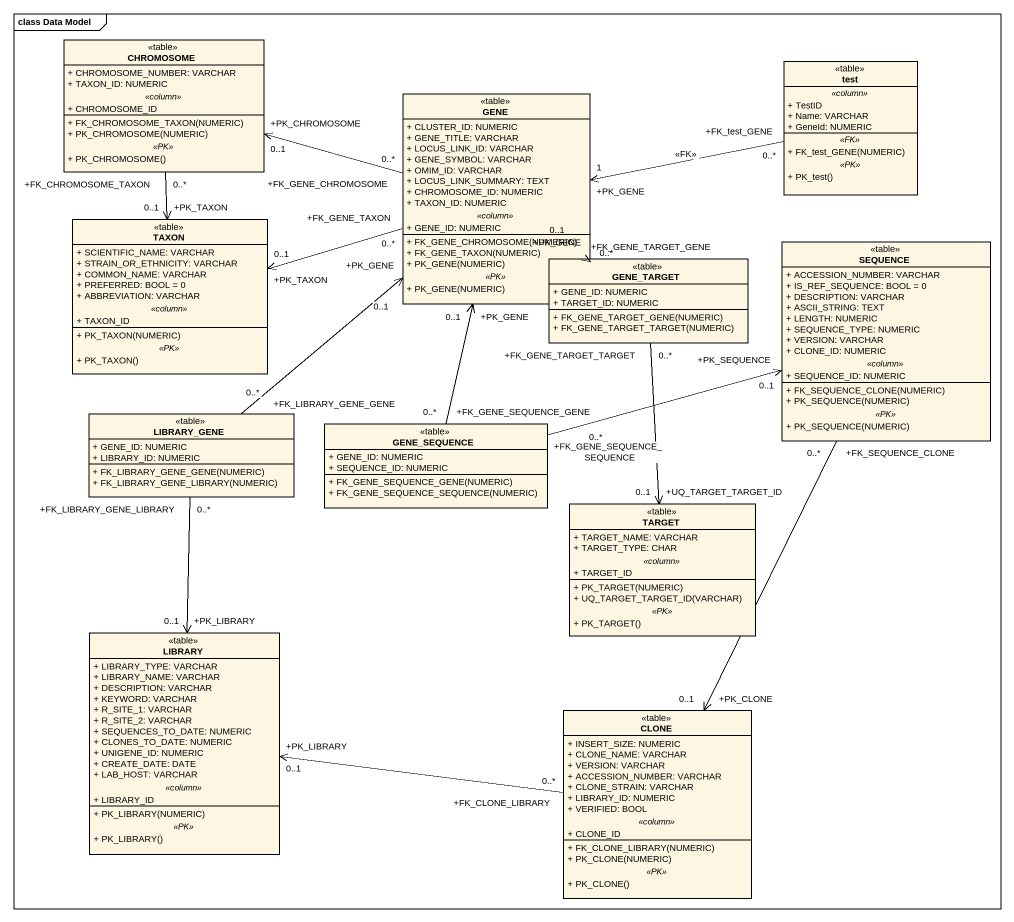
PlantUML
@startuml
mainframe class Data Model
hide circle
hide empty members
skinparam classAttributeIconSize 0
class CHROMOSOME <<table>> {
  + CHROMOSOME_NUMBER: VARCHAR
  + TAXON_ID: NUMERIC
  .. <<column>> ..
  + CHROMOSOME_ID
  --
  + FK_CHROMOSOME_TAXON(NUMERIC)
  + PK_CHROMOSOME(NUMERIC)
  .. <<PK>> ..
  + PK_CHROMOSOME()
}
class test <<table>> {
  .. <<column>> ..
  + TestID
  + Name: VARCHAR
  + GeneId: NUMERIC
  .. <<FK>> ..
  + FK_test_GENE(NUMERIC)
  .. <<PK>> ..
  + PK_test()
}
class GENE <<table>> {
  + CLUSTER_ID: NUMERIC
  + GENE_TITLE: VARCHAR
  + LOCUS_LINK_ID: VARCHAR
  + GENE_SYMBOL: VARCHAR
  + OMIM_ID: VARCHAR
  + LOCUS_LINK_SUMMARY: TEXT
  + CHROMOSOME_ID: NUMERIC
  + TAXON_ID: NUMERIC
  .. <<column>> ..
  + GENE_ID: NUMERIC
  --
  + FK_GENE_CHROMOSOME(NUMERIC)
  + FK_GENE_TAXON(NUMERIC)
  + PK_GENE(NUMERIC)
  .. <<PK>> ..
  + PK_GENE(NUMERIC)
}
class TAXON <<table>> {
  + SCIENTIFIC_NAME: VARCHAR
  + STRAIN_OR_ETHNICITY: VARCHAR
  + COMMON_NAME: VARCHAR
  + PREFERRED: BOOL = 0
  + ABBREVIATION: VARCHAR
  .. <<column>> ..
  + TAXON_ID
  --
  + PK_TAXON(NUMERIC)
  .. <<PK>> ..
  + PK_TAXON()
}
class SEQUENCE <<table>> {
  + ACCESSION_NUMBER: VARCHAR
  + IS_REF_SEQUENCE: BOOL = 0
  + DESCRIPTION: VARCHAR
  + ASCII_STRING: TEXT
  + LENGTH: NUMERIC
  + SEQUENCE_TYPE: NUMERIC
  + VERSION: VARCHAR
  + CLONE_ID: NUMERIC
  .. <<column>> ..
  + SEQUENCE_ID: NUMERIC
  --
  + FK_SEQUENCE_CLONE(NUMERIC)
  + PK_SEQUENCE(NUMERIC)
  .. <<PK>> ..
  + PK_SEQUENCE(NUMERIC)
}
class GENE_TARGET <<table>> {
  + GENE_ID: NUMERIC
  + TARGET_ID: NUMERIC
  + FK_GENE_TARGET_GENE(NUMERIC)
  + FK_GENE_TARGET_TARGET(NUMERIC)
}
class LIBRARY_GENE <<table>> {
  + GENE_ID: NUMERIC
  + LIBRARY_ID: NUMERIC
  + FK_LIBRARY_GENE_GENE(NUMERIC)
  + FK_LIBRARY_GENE_LIBRARY(NUMERIC)
}
class GENE_SEQUENCE <<table>> {
  + GENE_ID: NUMERIC
  + SEQUENCE_ID: NUMERIC
  + FK_GENE_SEQUENCE_GENE(NUMERIC)
  + FK_GENE_SEQUENCE_SEQUENCE(NUMERIC)
}
class TARGET <<table>> {
  + TARGET_NAME: VARCHAR
  + TARGET_TYPE: CHAR
  .. <<column>> ..
  + TARGET_ID
  --
  + PK_TARGET(NUMERIC)
  + UQ_TARGET_TARGET_ID(VARCHAR)
  .. <<PK>> ..
  + PK_TARGET()
}
class LIBRARY <<table>> {
  + LIBRARY_TYPE: VARCHAR
  + LIBRARY_NAME: VARCHAR
  + DESCRIPTION: VARCHAR
  + KEYWORD: VARCHAR
  + R_SITE_1: VARCHAR
  + R_SITE_2: VARCHAR
  + SEQUENCES_TO_DATE: NUMERIC
  + CLONES_TO_DATE: NUMERIC
  + UNIGENE_ID: NUMERIC
  + CREATE_DATE: DATE
  + LAB_HOST: VARCHAR
  .. <<column>> ..
  + LIBRARY_ID
  --
  + PK_LIBRARY(NUMERIC)
  .. <<PK>> ..
  + PK_LIBRARY()
}
class CLONE <<table>> {
  + INSERT_SIZE: NUMERIC
  + CLONE_NAME: VARCHAR
  + VERSION: VARCHAR
  + ACCESSION_NUMBER: VARCHAR
  + CLONE_STRAIN: VARCHAR
  + LIBRARY_ID: NUMERIC
  + VERIFIED: BOOL
  .. <<column>> ..
  + CLONE_ID
  --
  + FK_CLONE_LIBRARY(NUMERIC)
  + PK_CLONE(NUMERIC)
  .. <<PK>> ..
  + PK_CLONE()
}
CHROMOSOME "+PK_CHROMOSOME\n0..1" <-right- "+FK_GENE_CHROMOSOME\n0..*" GENE
test "+FK_test_GENE\n0..*" -left-> "+PK_GENE\n1" GENE : <<FK>>
GENE "+PK_GENE\n0..1" <-- "+FK_GENE_TARGET_GENE\n0..*" GENE_TARGET
GENE "+PK_GENE\n0..1" <-- "+FK_LIBRARY_GENE_GENE\n0..*" LIBRARY_GENE
GENE "+PK_GENE\n0..1" <-- "+FK_GENE_SEQUENCE_GENE\n0..*" GENE_SEQUENCE
TAXON "+PK_TAXON\n0..1" <-up- "+FK_CHROMOSOME_TAXON\n0..*" CHROMOSOME
TAXON "+PK_TAXON\n0..1" <-right- "+FK_GENE_TAXON\n0..*" GENE
SEQUENCE "+PK_SEQUENCE\n0..1" <-left- "+FK_GENE_SEQUENCE_SEQUENCE\n0..*" GENE_SEQUENCE
TARGET "+UQ_TARGET_TARGET_ID\n0..1" <-up- "+FK_GENE_TARGET_TARGET\n0..*" GENE_TARGET
LIBRARY "+PK_LIBRARY\n0..1" <-up- "+FK_LIBRARY_GENE_LIBRARY\n0..*" LIBRARY_GENE
LIBRARY "+PK_LIBRARY\n0..1" <-right- "+FK_CLONE_LIBRARY\n0..*" CLONE
CLONE "+PK_CLONE\n0..1" <-up- "+FK_SEQUENCE_CLONE\n0..*" SEQUENCE
@enduml
